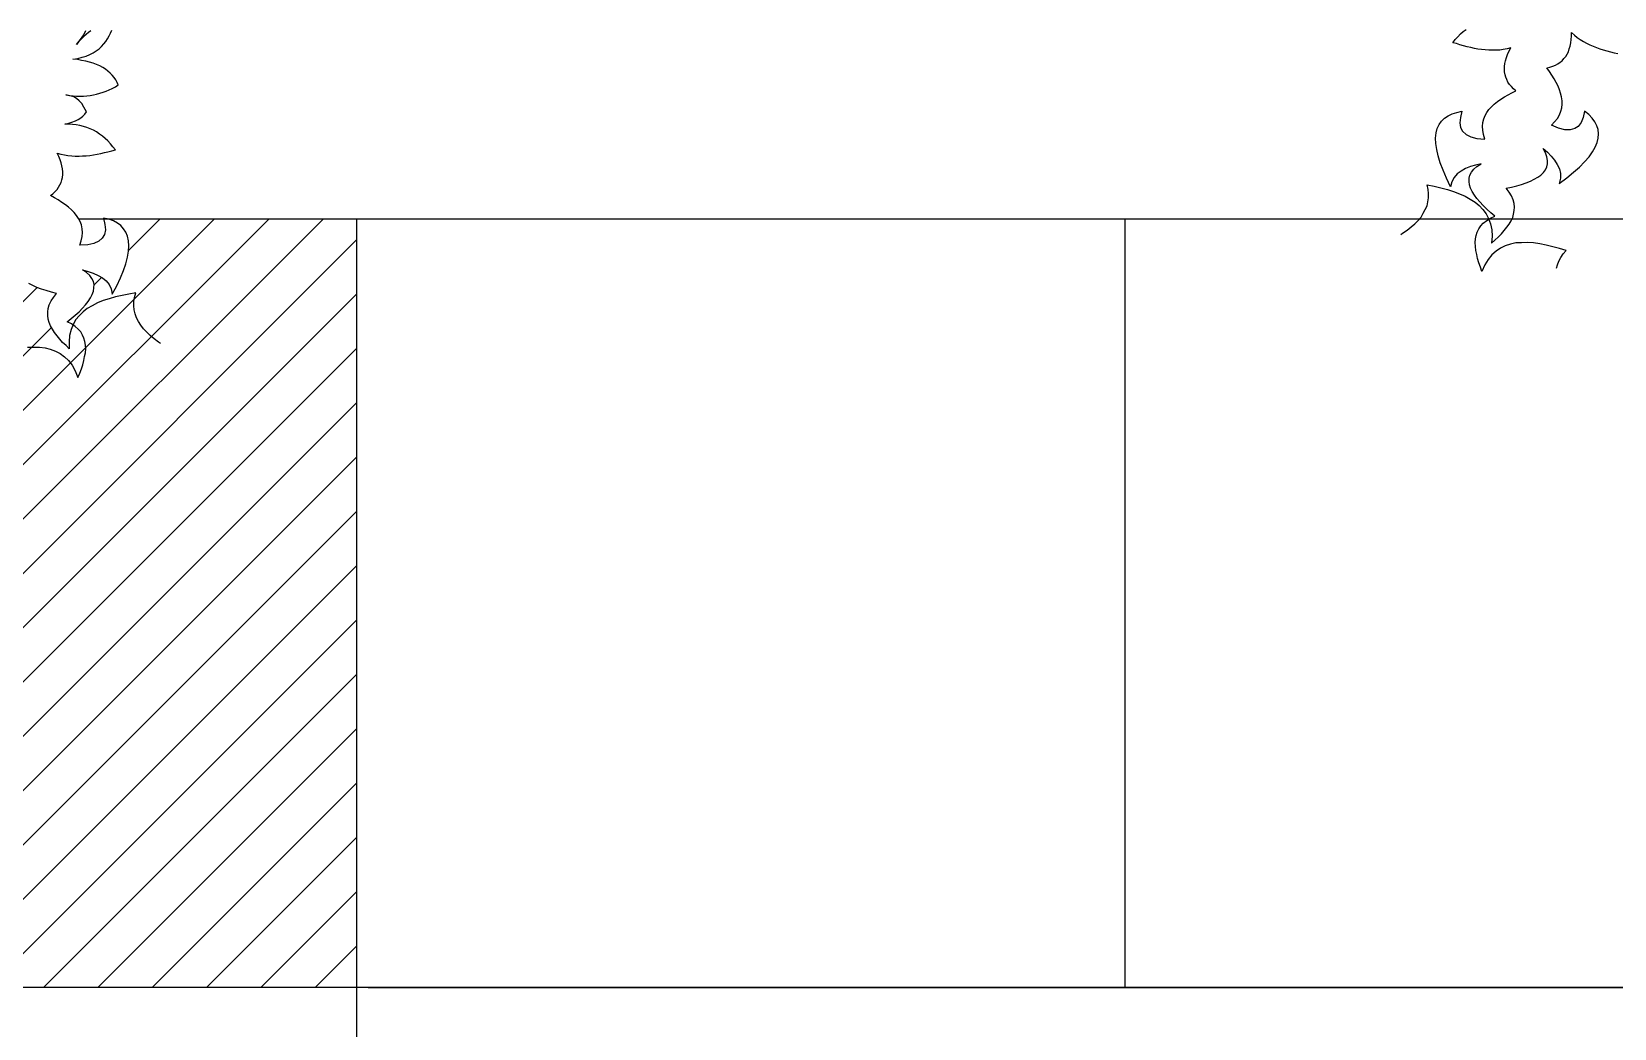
# Model space of a CAD drawing. Extents: x -24232 to 27340, y -23039 to 23489.
# Drawn here: x -16356 to -15327, y -19216 to -18568 of the extents above; entities that cross this region are included whole.
import ezdxf

# ---------------------------------------------------------------- set-up
doc = ezdxf.new("R2010")
doc.units = 0
doc.header["$LTSCALE"] = 10
for name, color, linetype in [('0-HATCH', 8, 'CONTINUOUS'), ('1', 1, 'CONTINUOUS'), ('3', 3, 'CONTINUOUS')]:
    doc.layers.add(name, color=color, linetype=linetype)

msp = doc.modelspace()

# ---------------------------------------------------------------- hatches: boundary and pattern name
at = {"layer": '0-HATCH'}
h = msp.add_hatch(dxfattribs=at)
h.set_pattern_fill('ANSI31', color=11, scale=200, style=0)
h.set_pattern_definition([(45, (5830.526, -1359.333), (-17.67767, 17.67767), [])])
h.paths.add_polyline_path([(-16330.5, -18761.6), (-16331.5, -18765.3), (-16331.8, -18769.5), (-16331.7, -18774.1), (-16333.8, -18772), (-16336, -18769.9), (-16337.8, -18767.8), (-16339.6, -18765.6), (-16341.2, -18763.4), (-16342.6, -18761.3), (-16343.8, -18759.1), (-16344.7, -18756.9), (-16345.3, -18754.7), (-16345.6, -18752.4), (-16345.6, -18750.1), (-16345.3, -18747.8), (-16344.7, -18745.4), (-16343.4, -18742.9), (-16341.9, -18740.6), (-16339.9, -18738.1), (-16343.3, -18737.2), (-16346.6, -18736.2), (-16349.7, -18735.2), (-16352.7, -18734.1), (-16355.4, -18732.9), (-16357.9, -18731.5), (-16360.2, -18730.2), (-16362.1, -18728.6), (-16363.7, -18726.9), (-16364.9, -18725.1), (-16365.8, -18723.2), (-16366.2, -18721.2), (-16366.2, -18719), (-16365.6, -18716.7), (-16364.5, -18714.1), (-16362.9, -18711.3), (-16365.8, -18713.7), (-16368.4, -18716.2), (-16370.7, -18718.7), (-16372.5, -18721.4), (-16374, -18724.2), (-16374.8, -18727.2), (-16374.8, -18730.3), (-16374.2, -18733.6), (-16379.1, -18729.8), (-16383.3, -18726.1), (-16387.1, -18722.6), (-16390.3, -18719.1), (-16393, -18715.6), (-16395.1, -18712.5), (-16396.8, -18709.3), (-16398, -18706.2), (-16398.6, -18703.2), (-16398.6, -18700.4), (-16398.2, -18697.8), (-16397.4, -18695.2), (-16395.9, -18692.8), (-16394.2, -18690.4), (-16393.3, -18689.6), (-16637.4, -18689.6), (-16637.4, -19189.6), (-16144.9, -19189.6), (-16144.9, -18689.6), (-16306.6, -18689.6), (-16303, -18690.8), (-16300.4, -18692.3), (-16298.1, -18693.9), (-16296.3, -18695.9), (-16294.9, -18698.2), (-16293.8, -18700.8), (-16293.1, -18703.7), (-16292.9, -18707), (-16293.2, -18710.6), (-16293.8, -18714.4), (-16294.8, -18718.7), (-16296.4, -18723.1), (-16298.4, -18727.9), (-16300.7, -18733), (-16303.7, -18738.4), (-16304.4, -18735.1), (-16305.8, -18732.3), (-16307.6, -18729.9), (-16310.1, -18727.9), (-16312.9, -18726.3), (-16316.1, -18724.9), (-16319.4, -18723.7), (-16323, -18722.7), (-16320.4, -18724.5), (-16318.4, -18726.4), (-16316.9, -18728.4), (-16316, -18730.3), (-16315.5, -18732.3), (-16315.6, -18734.4), (-16316, -18736.6), (-16316.7, -18738.8), (-16317.9, -18741), (-16319.4, -18743.2), (-16321.1, -18745.4), (-16323.1, -18747.6), (-16325.3, -18749.9), (-16327.8, -18752.1), (-16330.4, -18754.3), (-16333.1, -18756.5), (-16330.3, -18757.9), (-16329.4, -18758.5), (-16329.1, -18758.2)])

# ---------------------------------------------------------------- linework, layer by layer
at = {"layer": '1'}
for p, q in [((-15644.9, -19189.6), (-15644.9, -18689.6)), ((-16137.4, -19189.6), (-16637.4, -19189.6))]:
    msp.add_line(p, q, dxfattribs=at)
for points in [[(-16358.9, -18773), (-16354.9, -18772.9), (-16351.1, -18773.1), (-16347.4, -18773.4), (-16344, -18774.3), (-16340.6, -18775.5), (-16337.6, -18777.1), (-16334.8, -18779.2), (-16332.2, -18781.7), (-16329.8, -18784.8), (-16327.8, -18788.4), (-16326, -18792.7), (-16326, -18792.7), (-16324.9, -18789.9), (-16323.8, -18787.1), (-16322.9, -18784.5), (-16322.3, -18781.7), (-16321.7, -18779.1), (-16321.2, -18776.6), (-16321, -18774.1), (-16321.1, -18771.7), (-16321.5, -18769.4), (-16322.1, -18767.2), (-16323, -18765.1), (-16324.2, -18763.1), (-16325.8, -18761.2), (-16327.9, -18759.5), (-16330.3, -18757.9), (-16333.1, -18756.5), (-16333.1, -18756.5), (-16330.4, -18754.3), (-16327.8, -18752.1), (-16325.3, -18749.9), (-16323.1, -18747.6), (-16321.1, -18745.4), (-16319.4, -18743.2), (-16317.9, -18741), (-16316.7, -18738.8), (-16316, -18736.6), (-16315.6, -18734.4), (-16315.5, -18732.3), (-16316, -18730.3), (-16316.9, -18728.4), (-16318.4, -18726.4), (-16320.4, -18724.5), (-16323, -18722.7), (-16323, -18722.7), (-16319.4, -18723.7), (-16316.1, -18724.9), (-16312.9, -18726.3), (-16310.1, -18727.9), (-16307.6, -18729.9), (-16305.8, -18732.3), (-16304.4, -18735.1), (-16303.7, -18738.4), (-16303.7, -18738.4), (-16300.7, -18733), (-16298.4, -18727.9), (-16296.4, -18723.1), (-16294.8, -18718.7), (-16293.8, -18714.4), (-16293.2, -18710.6), (-16292.9, -18707), (-16293.1, -18703.7), (-16293.8, -18700.8), (-16294.9, -18698.2), (-16296.3, -18695.9), (-16298.1, -18693.9), (-16300.4, -18692.3), (-16303, -18690.8), (-16306, -18689.8), (-16309.4, -18689.1), (-16309.4, -18689.1), (-16308.5, -18693.2), (-16308.2, -18696.6), (-16308.8, -18699.6), (-16310.2, -18702), (-16312.5, -18704.1), (-16315.6, -18705.5), (-16319.7, -18706.3), (-16324.8, -18706.7), (-16324.8, -18706.7), (-16323.9, -18703.7), (-16323.2, -18701), (-16323.1, -18698.4), (-16323.3, -18695.9), (-16323.8, -18693.5), (-16324.5, -18691.3), (-16325.6, -18689.3), (-16326.9, -18687.3), (-16328.5, -18685.4), (-16330.2, -18683.7), (-16332.2, -18681.9), (-16334.2, -18680.3), (-16336.6, -18678.8), (-16338.9, -18677.2), (-16341.3, -18675.9), (-16343.9, -18674.4), (-16343.9, -18674.4), (-16342.3, -18673.2), (-16340.9, -18671.8), (-16339.6, -18670.4), (-16338.6, -18668.9), (-16337.8, -18667.4), (-16337, -18665.9), (-16336.5, -18664.2), (-16336.1, -18662.5), (-16335.9, -18660.7), (-16335.9, -18658.9), (-16336.1, -18657), (-16336.5, -18655.1), (-16337, -18653), (-16337.6, -18651), (-16338.5, -18649), (-16339.5, -18646.8), (-16339.5, -18646.8), (-16337.2, -18647.4), (-16334.8, -18647.9), (-16332.5, -18648.3), (-16330.1, -18648.5), (-16327.8, -18648.7), (-16325.3, -18648.7), (-16323, -18648.6), (-16320.6, -18648.4), (-16318.3, -18648.2), (-16316, -18647.9), (-16313.6, -18647.4), (-16311.2, -18646.9), (-16308.8, -18646.4), (-16306.5, -18645.8), (-16304.1, -18645.2), (-16301.7, -18644.6), (-16301.7, -18644.6), (-16303.3, -18642.6), (-16304.8, -18640.7), (-16306.6, -18638.8), (-16308.3, -18637.2), (-16310.1, -18635.7), (-16312, -18634.3), (-16314, -18632.9), (-16316, -18631.9), (-16318.1, -18630.9), (-16320.3, -18630), (-16322.5, -18629.3), (-16324.8, -18628.8), (-16327.1, -18628.4), (-16329.5, -18628), (-16332, -18627.8), (-16334.6, -18627.8), (-16334.6, -18627.8), (-16332, -18627.3), (-16329.9, -18626.6), (-16327.7, -18625.7), (-16325.9, -18624.9), (-16324.2, -18623.8), (-16322.8, -18622.6), (-16321.6, -18621.4), (-16320.5, -18619.9), (-16320.5, -18619.9), (-16322.1, -18616.9), (-16323.6, -18614.5), (-16325.2, -18612.6), (-16327, -18611.2), (-16328.7, -18610.2), (-16330.4, -18609.6), (-16332.1, -18609.2), (-16333.9, -18608.9), (-16333.9, -18608.9), (-16331.5, -18609.3), (-16329.2, -18609.5), (-16327, -18609.7), (-16324.8, -18609.7), (-16322.5, -18609.7), (-16320.3, -18609.5), (-16318.1, -18609.2), (-16316, -18608.8), (-16313.9, -18608.3), (-16311.8, -18607.8), (-16309.7, -18607.1), (-16307.7, -18606.4), (-16305.7, -18605.6), (-16303.7, -18604.7), (-16301.7, -18603.6), (-16299.8, -18602.4), (-16299.8, -18602.4), (-16300.5, -18600.7), (-16301.4, -18599), (-16302.5, -18597.5), (-16303.7, -18596), (-16305, -18594.6), (-16306.5, -18593.4), (-16308.1, -18592.2), (-16309.9, -18591.1), (-16311.8, -18590), (-16313.9, -18589.1), (-16316.2, -18588.3), (-16318.5, -18587.6), (-16321, -18587), (-16323.7, -18586.4), (-16326.4, -18585.9), (-16329.4, -18585.5), (-16329.4, -18585.5), (-16326.1, -18585.1), (-16323.2, -18584.4), (-16320.6, -18583.6), (-16318.3, -18582.6), (-16316.1, -18581.4), (-16314.1, -18580.2), (-16312.3, -18578.8), (-16310.7, -18577.3), (-16309.3, -18575.7), (-16308, -18574), (-16306.8, -18572.4), (-16305.8, -18570.5), (-16304.9, -18568.7), (-16304.1, -18566.7)], [(-16317.6, -18567.2), (-16319.1, -18568.3), (-16320.7, -18569.5), (-16322.3, -18570.8), (-16323.8, -18572.3), (-16325.4, -18574.1), (-16326.9, -18576), (-16326.9, -18576), (-16324.4, -18572.8), (-16322.3, -18569.8), (-16320.8, -18567)], [(-15364.4, -18721.5), (-15363.9, -18719.5), (-15363, -18717), (-15361.7, -18714.6), (-15360.1, -18712.3), (-15358.2, -18710), (-15358.2, -18710), (-15362.6, -18708.7), (-15366.9, -18707.6), (-15371.3, -18706.6), (-15375.4, -18705.8), (-15379.5, -18705.2), (-15383.4, -18704.9), (-15387.3, -18705), (-15391, -18705.2), (-15394.4, -18706), (-15397.8, -18707.1), (-15400.9, -18708.5), (-15403.7, -18710.5), (-15406.5, -18713), (-15409, -18716), (-15411.1, -18719.5), (-15413, -18723.7), (-15413, -18723.7), (-15414, -18720.9), (-15415, -18718.1), (-15415.8, -18715.4), (-15416.4, -18712.6), (-15416.9, -18710), (-15417.2, -18707.4), (-15417.3, -18704.9), (-15417.2, -18702.6), (-15416.7, -18700.3), (-15416, -18698.1), (-15415, -18696), (-15413.7, -18694.1), (-15412.1, -18692.2), (-15409.9, -18690.6), (-15407.5, -18689.1), (-15404.6, -18687.7), (-15404.6, -18687.7), (-15407.2, -18685.5), (-15409.8, -18683.2), (-15412.2, -18680.9), (-15414.3, -18678.5), (-15416.2, -18676.3), (-15417.8, -18674), (-15419.3, -18671.7), (-15420.4, -18669.5), (-15421, -18667.3), (-15421.4, -18665.1), (-15421.3, -18663), (-15420.8, -18661), (-15419.8, -18659.1), (-15418.3, -18657.2), (-15416.2, -18655.4), (-15413.5, -18653.6), (-15413.5, -18653.6), (-15417.1, -18654.5), (-15420.5, -18655.5), (-15423.7, -18656.8), (-15426.6, -18658.4), (-15429.1, -18660.3), (-15431.1, -18662.6), (-15432.5, -18665.4), (-15433.4, -18668.7), (-15433.4, -18668.7), (-15436.1, -18663.1), (-15438.3, -18657.9), (-15440.1, -18653.1), (-15441.5, -18648.6), (-15442.4, -18644.3), (-15442.9, -18640.5), (-15443.1, -18636.9), (-15442.7, -18633.6), (-15442, -18630.7), (-15440.8, -18628.1), (-15439.3, -18625.9), (-15437.4, -18624), (-15435, -18622.4), (-15432.4, -18621.1), (-15429.3, -18620.2), (-15426, -18619.5), (-15426, -18619.5), (-15427, -18623.6), (-15427.4, -18627), (-15426.9, -18630.1), (-15425.6, -18632.5), (-15423.3, -18634.6), (-15420.3, -18636.2), (-15416.2, -18637.2), (-15411.1, -18637.7), (-15411.1, -18637.7), (-15411.9, -18634.7), (-15412.5, -18631.9), (-15412.6, -18629.3), (-15412.3, -18626.9), (-15411.7, -18624.5), (-15410.9, -18622.3), (-15409.8, -18620.3), (-15408.4, -18618.4), (-15406.7, -18616.6), (-15405, -18614.9), (-15402.9, -18613.2), (-15400.8, -18611.7), (-15398.4, -18610.2), (-15396, -18608.8), (-15393.6, -18607.5), (-15391, -18606.2), (-15391, -18606.2), (-15392.5, -18604.9), (-15393.8, -18603.4), (-15395, -18602), (-15396.1, -18600.5), (-15396.8, -18598.9), (-15397.5, -18597.4), (-15397.9, -18595.7), (-15398.3, -18593.9), (-15398.4, -18592.2), (-15398.3, -18590.4), (-15398.1, -18588.4), (-15397.7, -18586.6), (-15397.1, -18584.5), (-15396.3, -18582.5), (-15395.4, -18580.5), (-15394.3, -18578.3), (-15394.3, -18578.3), (-15396.6, -18578.9), (-15399.1, -18579.3), (-15401.4, -18579.7), (-15403.8, -18579.8), (-15406.1, -18579.8), (-15408.6, -18579.8), (-15410.9, -18579.6), (-15413.2, -18579.3), (-15415.6, -18579), (-15417.9, -18578.6), (-15420.2, -18578.1), (-15422.6, -18577.5), (-15425, -18576.9), (-15427.3, -18576.2), (-15429.6, -18575.5), (-15432, -18574.9), (-15432, -18574.9), (-15430.4, -18572.8), (-15428.7, -18571), (-15426.9, -18569.2), (-15425.1, -18567.7), (-15423.3, -18566.2)], [(-15465.8, -18699.7), (-15464.6, -18698.9), (-15461.7, -18696.9), (-15459.1, -18694.8), (-15456.7, -18692.7), (-15454.5, -18690.5), (-15452.6, -18688.3), (-15451.1, -18685.9), (-15449.8, -18683.5), (-15448.7, -18681), (-15448.1, -18678.5), (-15447.7, -18675.8), (-15447.7, -18673.1), (-15447.9, -18670.3), (-15448.6, -18667.4), (-15448.6, -18667.4), (-15444.1, -18668.3), (-15439.8, -18669.3), (-15435.4, -18670.5), (-15431.4, -18671.8), (-15427.5, -18673.2), (-15424, -18674.8), (-15420.6, -18676.7), (-15417.4, -18678.6), (-15414.8, -18680.9), (-15412.3, -18683.5), (-15410.2, -18686.2), (-15408.7, -18689.3), (-15407.4, -18692.8), (-15406.6, -18696.6), (-15406.4, -18700.7), (-15406.7, -18705.3), (-15406.7, -18705.3), (-15404.5, -18703.3), (-15402.3, -18701.3), (-15400.3, -18699.3), (-15398.5, -18697.1), (-15396.8, -18695), (-15395.3, -18692.9), (-15394, -18690.8), (-15393, -18688.6), (-15392.4, -18686.4), (-15392, -18684.1), (-15391.9, -18681.8), (-15392.1, -18679.5), (-15392.7, -18677.1), (-15393.8, -18674.6), (-15395.2, -18672.2), (-15397.2, -18669.6), (-15397.2, -18669.6), (-15393.8, -18668.9), (-15390.4, -18668), (-15387.3, -18667.1), (-15384.3, -18666.1), (-15381.5, -18665), (-15379, -18663.7), (-15376.6, -18662.4), (-15374.6, -18661), (-15373, -18659.3), (-15371.7, -18657.6), (-15370.7, -18655.7), (-15370.3, -18653.7), (-15370.3, -18651.5), (-15370.7, -18649.1), (-15371.7, -18646.5), (-15373.2, -18643.7), (-15373.2, -18643.7), (-15370.4, -18646.2), (-15367.9, -18648.7), (-15365.7, -18651.4), (-15364, -18654.1), (-15362.6, -18657), (-15362, -18660), (-15362, -18663.1), (-15362.8, -18666.4), (-15362.8, -18666.4), (-15357.8, -18662.8), (-15353.4, -18659.2), (-15349.5, -18655.8), (-15346.2, -18652.5), (-15343.3, -18649.1), (-15341.1, -18646), (-15339.3, -18642.9), (-15338, -18639.8), (-15337.3, -18636.9), (-15337.2, -18634.1), (-15337.5, -18631.4), (-15338.2, -18628.9), (-15339.6, -18626.3), (-15341.3, -18623.9), (-15343.5, -18621.7), (-15346.2, -18619.5), (-15346.2, -18619.5), (-15347.2, -18623.6), (-15348.5, -18626.8), (-15350.4, -18629.3), (-15352.6, -18630.8), (-15355.6, -18631.6), (-15359, -18631.5), (-15363.1, -18630.5), (-15367.8, -18628.6), (-15367.8, -18628.6), (-15365.7, -18626.3), (-15363.9, -18624.1), (-15362.6, -18621.9), (-15361.7, -18619.5), (-15361.1, -18617.2), (-15360.8, -18614.9), (-15360.8, -18612.6), (-15361.2, -18610.2), (-15361.8, -18607.8), (-15362.5, -18605.5), (-15363.5, -18603.1), (-15364.7, -18600.7), (-15366.1, -18598.3), (-15367.5, -18595.9), (-15369.1, -18593.7), (-15370.8, -18591.2), (-15370.8, -18591.2), (-15368.8, -18590.8), (-15366.9, -18590.2), (-15365.2, -18589.5), (-15363.6, -18588.6), (-15362.2, -18587.6), (-15360.8, -18586.6), (-15359.7, -18585.2), (-15358.5, -18583.9), (-15357.6, -18582.4), (-15356.8, -18580.8), (-15356.2, -18578.9), (-15355.6, -18577.1), (-15355.2, -18575), (-15354.9, -18572.9), (-15354.8, -18570.7), (-15354.7, -18568.3), (-15354.7, -18568.3), (-15352.9, -18569.9), (-15351, -18571.4), (-15349.1, -18572.8), (-15347, -18574), (-15345, -18575.1), (-15342.8, -18576.3), (-15340.6, -18577.2), (-15338.5, -18578), (-15336.3, -18578.9), (-15334.1, -18579.6), (-15331.7, -18580.2), (-15329.3, -18580.9), (-15327, -18581.5), (-15324.6, -18582)], [(-16272.4, -18770.6), (-16273.6, -18769.8), (-16276.4, -18767.6), (-16279, -18765.5), (-16281.3, -18763.3), (-16283.4, -18761), (-16285.1, -18758.7), (-16286.6, -18756.3), (-16287.9, -18753.9), (-16288.8, -18751.3), (-16289.4, -18748.7), (-16289.7, -18746.1), (-16289.6, -18743.3), (-16289.2, -18740.6), (-16288.4, -18737.7), (-16288.4, -18737.7), (-16293, -18738.4), (-16297.3, -18739.3), (-16301.7, -18740.3), (-16305.8, -18741.5), (-16309.7, -18742.7), (-16313.3, -18744.2), (-16316.8, -18746), (-16320, -18747.8), (-16322.7, -18750), (-16325.3, -18752.5), (-16327.4, -18755.1), (-16329.1, -18758.2), (-16330.5, -18761.6), (-16331.5, -18765.3), (-16331.8, -18769.5), (-16331.7, -18774.1), (-16331.7, -18774.1), (-16333.8, -18772), (-16336, -18769.9), (-16337.8, -18767.8), (-16339.6, -18765.6), (-16341.2, -18763.4), (-16342.6, -18761.3), (-16343.8, -18759.1), (-16344.7, -18756.9), (-16345.3, -18754.7), (-16345.6, -18752.4), (-16345.6, -18750.1), (-16345.3, -18747.8), (-16344.7, -18745.4), (-16343.4, -18742.9), (-16341.9, -18740.6), (-16339.9, -18738.1), (-16339.9, -18738.1), (-16343.3, -18737.2), (-16346.6, -18736.2), (-16349.7, -18735.2), (-16352.7, -18734.1), (-16355.4, -18732.9), (-16357.9, -18731.5)]]:
    msp.add_lwpolyline(points, dxfattribs=at)
at = {"layer": '3'}
for p, q in [((-13137.4, -18689.6), (-16325.4, -18689.6)), ((-16137.4, -19189.6), (-14637.4, -19189.6)), ((-14637.4, -19189.6), (-16137.4, -19189.6)), ((-16137.4, -19189.6), (-14632.4, -19189.6))]:
    msp.add_line(p, q, dxfattribs=at)
at = {"layer": '3', "color": 5}
msp.add_line((-16144.9, -18689.6), (-16144.9, -22189.6), dxfattribs=at)

doc.saveas('drawing.dxf')
